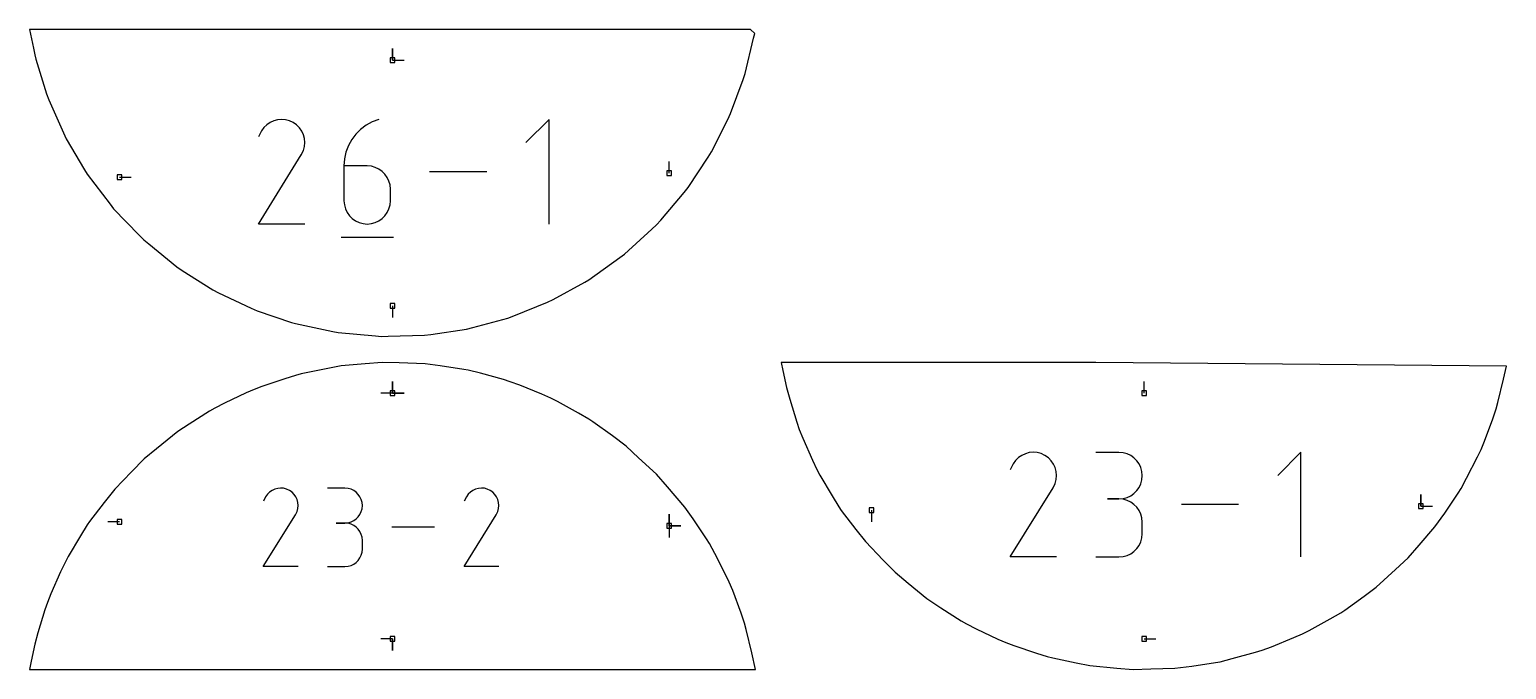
# Model space of a CAD drawing. Extents: x 0 to 800, y 0 to 1000.
# Drawn here: x 251.6 to 432.2, y 234.8 to 312.9 of the extents above; entities that cross this region are included whole.
import ezdxf

# ---------------------------------------------------------------- set-up
doc = ezdxf.new("R2010")
doc.units = 0

msp = doc.modelspace()

# ---------------------------------------------------------------- linework, layer by layer
at = {"layer": 'annotation', "color": 1}
for p, q in [((295.980382, 309.167824), (295.980382, 310.596574)), ((295.980382, 309.167824), (295.980382, 310.596574)), ((295.980382, 310.596574), (295.980382, 309.167824)), ((295.980382, 309.167824), (297.409132, 309.167824)), ((281.020706, 301.578483), (280.617582, 301.300499)), ((281.461331, 301.781566), (281.020706, 301.578483)), ((281.928664, 301.906944), (281.461331, 301.781566)), ((282.411914, 301.951813), (281.928664, 301.906944)), ((282.90029, 301.913371), (282.411914, 301.951813)), ((283.382999, 301.788813), (282.90029, 301.913371)), ((283.849251, 301.575337), (283.382999, 301.788813)), ((284.266263, 301.279218), (283.849251, 301.575337)), ((283.849251, 301.575337), (283.849251, 301.575337)), ((293.505626, 301.647298), (292.75959, 301.23658)), ((294.318628, 301.952125), (293.505626, 301.647298)), ((294.318628, 301.952125), (294.318628, 301.952125)), ((315.146056, 301.952125), (312.304895, 299.110163)), ((315.146056, 289.172114), (315.146056, 301.952125)), ((279.967, 300.53104), (279.594323, 299.816142)), ((280.262749, 300.950417), (279.967, 300.53104)), ((280.617582, 301.300499), (280.262749, 300.950417)), ((284.61493, 300.923878), (284.266263, 301.279218)), ((284.892152, 300.520206), (284.61493, 300.923878)), ((285.094829, 300.079093), (284.892152, 300.520206)), ((285.219861, 299.61143), (285.094829, 300.079093)), ((291.499048, 300.138632), (290.99986, 299.471982)), ((292.088178, 300.730261), (291.499048, 300.138632)), ((292.75959, 301.23658), (292.088178, 300.730261)), ((284.881526, 297.693086), (285.098079, 298.158044)), ((285.098079, 298.158044), (285.224586, 298.640015)), ((285.264147, 299.128107), (285.219861, 299.61143)), ((285.224586, 298.640015), (285.264147, 299.128107)), ((290.301941, 297.954784), (290.118526, 297.124816)), ((290.598272, 298.740603), (290.301941, 297.954784)), ((290.99986, 299.471982), (290.598272, 298.740603)), ((279.586308, 289.17201), (284.831034, 297.615345)), ((284.831034, 297.615345), (284.837304, 297.623103)), ((284.831034, 297.615345), (284.831034, 297.615345)), ((284.837304, 297.623103), (284.843316, 297.630927)), ((284.843316, 297.630927), (284.849111, 297.638884)), ((284.849111, 297.638884), (284.854728, 297.647038)), ((284.854728, 297.647038), (284.860206, 297.655456)), ((284.860206, 297.655456), (284.865586, 297.664204)), ((284.865586, 297.664204), (284.870906, 297.673347)), ((284.870906, 297.673347), (284.876206, 297.682953)), ((284.876206, 297.682953), (284.881526, 297.693086)), ((284.881526, 297.693086), (284.881526, 297.693086)), ((290.118526, 297.124816), (290.055686, 296.260989)), ((290.055686, 296.260989), (290.055686, 292.013274)), ((292.89364, 296.260989), (290.055686, 296.260989)), ((293.404053, 296.215439), (292.89364, 296.260989)), ((293.884334, 296.08407), (293.404053, 296.215439)), ((329.809989, 295.365798), (329.809989, 296.794548)), ((262.627026, 294.889548), (264.055776, 294.889548)), ((294.326495, 295.874806), (293.884334, 296.08407)), ((294.722547, 295.595567), (294.326495, 295.874806)), ((295.064502, 295.254277), (294.722547, 295.595567)), ((295.344373, 294.858857), (295.064502, 295.254277)), ((295.554171, 294.417229), (295.344373, 294.858857)), ((295.685907, 293.937317), (295.554171, 294.417229)), ((307.513193, 295.562119), (300.525301, 295.562119)), ((295.731595, 293.427041), (295.685907, 293.937317)), ((295.731595, 292.013274), (295.731595, 293.427041)), ((295.731595, 293.427041), (295.731595, 293.427041)), ((290.055686, 292.013274), (290.055686, 292.013274)), ((290.055686, 292.013274), (290.101505, 291.502751)), ((290.101505, 291.502751), (290.233572, 291.022175)), ((290.233572, 291.022175), (290.443798, 290.579588)), ((295.344373, 290.579588), (295.554171, 291.022175)), ((295.554171, 291.022175), (295.685907, 291.502751)), ((295.685907, 291.502751), (295.731595, 292.013274)), ((285.262217, 289.17201), (279.586308, 289.17201)), ((290.443798, 290.579588), (290.724098, 290.183031)), ((290.724098, 290.183031), (291.066383, 289.840543)), ((291.066383, 289.840543), (291.462567, 289.560167)), ((291.462567, 289.560167), (291.904563, 289.349942)), ((291.904563, 289.349942), (292.384283, 289.217911)), ((292.384283, 289.217911), (292.89364, 289.172114)), ((292.89364, 289.172114), (293.404053, 289.217911)), ((292.89364, 289.172114), (292.89364, 289.172114)), ((293.404053, 289.217911), (293.884334, 289.349942)), ((293.884334, 289.349942), (294.326495, 289.560167)), ((294.326495, 289.560167), (294.722547, 289.840543)), ((294.722547, 289.840543), (295.064502, 290.183031)), ((295.064502, 290.183031), (295.344373, 290.579588)), ((289.700241, 287.574612), (296.090246, 287.574612)), ((295.980382, 279.182974), (295.980382, 277.754224)), ((295.980382, 268.511581), (295.980382, 269.940331)), ((295.980382, 268.511581), (295.980382, 269.940331)), ((295.980382, 269.940331), (295.980382, 268.511581)), ((295.980382, 268.511581), (295.980382, 269.940331)), ((295.980382, 269.940331), (295.980382, 268.511581)), ((387.896586, 268.511128), (387.896586, 269.939878)), ((295.980382, 268.511581), (294.551632, 268.511581)), ((295.980382, 268.511581), (297.409132, 268.511581)), ((295.980382, 268.511581), (297.409132, 268.511581)), ((297.409132, 268.511581), (295.980382, 268.511581)), ((372.178953, 260.293223), (371.883204, 259.873847)), ((372.533786, 260.643306), (372.178953, 260.293223)), ((372.93691, 260.92129), (372.533786, 260.643306)), ((373.377535, 261.124372), (372.93691, 260.92129)), ((373.844868, 261.24975), (373.377535, 261.124372)), ((374.328118, 261.29462), (373.844868, 261.24975)), ((374.816494, 261.256177), (374.328118, 261.29462)), ((375.299203, 261.13162), (374.816494, 261.256177)), ((375.765455, 260.918143), (375.299203, 261.13162)), ((376.182467, 260.622025), (375.765455, 260.918143)), ((375.765455, 260.918143), (375.765455, 260.918143)), ((376.531134, 260.266684), (376.182467, 260.622025)), ((376.808356, 259.863012), (376.531134, 260.266684)), ((384.809844, 261.280104), (381.97189, 261.280104)), ((385.320257, 261.234291), (384.809844, 261.280104)), ((385.800538, 261.102263), (385.320257, 261.234291)), ((386.242699, 260.89214), (385.800538, 261.102263)), ((386.638751, 260.612044), (386.242699, 260.89214)), ((386.980706, 260.270094), (386.638751, 260.612044)), ((387.260577, 259.874411), (386.980706, 260.270094)), ((407.06226, 261.294931), (404.221099, 258.45297)), ((407.06226, 248.51492), (407.06226, 261.294931)), ((371.883204, 259.873847), (371.510527, 259.158948)), ((377.011033, 259.421899), (376.808356, 259.863012)), ((377.136065, 258.954236), (377.011033, 259.421899)), ((377.180351, 258.470913), (377.136065, 258.954236)), ((377.14079, 257.982821), (377.180351, 258.470913)), ((387.470375, 259.433113), (387.260577, 259.874411)), ((387.602111, 258.954322), (387.470375, 259.433113)), ((387.647799, 258.446157), (387.602111, 258.954322)), ((387.602111, 257.935607), (387.647799, 258.446157)), ((387.647799, 258.446157), (387.647799, 258.446157)), ((280.967768, 256.435271), (280.701643, 256.172709)), ((281.270111, 256.643759), (280.967768, 256.435271)), ((281.60058, 256.796071), (281.270111, 256.643759)), ((281.95108, 256.890104), (281.60058, 256.796071)), ((282.313517, 256.923756), (281.95108, 256.890104)), ((282.679799, 256.894924), (282.313517, 256.923756)), ((283.041831, 256.801506), (282.679799, 256.894924)), ((283.39152, 256.641399), (283.041831, 256.801506)), ((283.704279, 256.41931), (283.39152, 256.641399)), ((283.39152, 256.641399), (283.39152, 256.641399)), ((290.174812, 256.91287), (288.046346, 256.91287)), ((290.557621, 256.878509), (290.174812, 256.91287)), ((290.917832, 256.779488), (290.557621, 256.878509)), ((291.249452, 256.621897), (290.917832, 256.779488)), ((291.546491, 256.411825), (291.249452, 256.621897)), ((305.507131, 256.435271), (305.241006, 256.172709)), ((305.809474, 256.643759), (305.507131, 256.435271)), ((306.139943, 256.796071), (305.809474, 256.643759)), ((306.490443, 256.890104), (306.139943, 256.796071)), ((306.85288, 256.923756), (306.490443, 256.890104)), ((307.219162, 256.894924), (306.85288, 256.923756)), ((307.581194, 256.801506), (307.219162, 256.894924)), ((307.930883, 256.641399), (307.581194, 256.801506)), ((308.243642, 256.41931), (307.930883, 256.641399)), ((307.930883, 256.641399), (307.930883, 256.641399)), ((371.502512, 248.514816), (376.747238, 256.958151)), ((376.747238, 256.958151), (376.753508, 256.965909)), ((376.747238, 256.958151), (376.747238, 256.958151)), ((376.753508, 256.965909), (376.75952, 256.973734)), ((376.75952, 256.973734), (376.765315, 256.98169)), ((376.765315, 256.98169), (376.770932, 256.989844)), ((376.770932, 256.989844), (376.77641, 256.998262)), ((376.77641, 256.998262), (376.78179, 257.00701)), ((376.78179, 257.00701), (376.78711, 257.016154)), ((376.78711, 257.016154), (376.79241, 257.025759)), ((376.79241, 257.025759), (376.79773, 257.035892)), ((376.79773, 257.035892), (377.014283, 257.500851)), ((376.79773, 257.035892), (376.79773, 257.035892)), ((377.014283, 257.500851), (377.14079, 257.982821)), ((386.638751, 256.272959), (386.980706, 256.61558)), ((386.980706, 256.61558), (387.260577, 257.012264)), ((387.260577, 257.012264), (387.470375, 257.454958)), ((387.470375, 257.454958), (387.602111, 257.935607)), ((280.479831, 255.858177), (280.200324, 255.322003)), ((280.701643, 256.172709), (280.479831, 255.858177)), ((283.965779, 256.152805), (283.704279, 256.41931)), ((284.173696, 255.850051), (283.965779, 256.152805)), ((284.325703, 255.519216), (284.173696, 255.850051)), ((284.419477, 255.168469), (284.325703, 255.519216)), ((284.452691, 254.805977), (284.419477, 255.168469)), ((284.423021, 254.439908), (284.452691, 254.805977)), ((291.802958, 256.155362), (291.546491, 256.411825)), ((292.012861, 255.8586), (291.802958, 256.155362)), ((292.170209, 255.527626), (292.012861, 255.8586)), ((292.269012, 255.168533), (292.170209, 255.527626)), ((292.303277, 254.78741), (292.269012, 255.168533)), ((292.269012, 254.404497), (292.303277, 254.78741)), ((292.303277, 254.78741), (292.303277, 254.78741)), ((305.019195, 255.858177), (304.739687, 255.322003)), ((305.241006, 256.172709), (305.019195, 255.858177)), ((308.505142, 256.152805), (308.243642, 256.41931)), ((308.713059, 255.850051), (308.505142, 256.152805)), ((308.865067, 255.519216), (308.713059, 255.850051)), ((308.95884, 255.168469), (308.865067, 255.519216)), ((308.992055, 254.805977), (308.95884, 255.168469)), ((308.962384, 254.439908), (308.992055, 254.805977)), ((384.809844, 255.604196), (383.388864, 255.604196)), ((383.388864, 255.604196), (384.809844, 255.604196)), ((384.809844, 255.604196), (385.320257, 255.65002)), ((385.320257, 255.558382), (384.809844, 255.604196)), ((384.809844, 255.604196), (384.809844, 255.604196)), ((385.320257, 255.65002), (385.800538, 255.782125)), ((385.800538, 255.426354), (385.320257, 255.558382)), ((385.800538, 255.782125), (386.242699, 255.992456)), ((386.242699, 255.216232), (385.800538, 255.426354)), ((386.242699, 255.992456), (386.638751, 256.272959)), ((386.638751, 254.936136), (386.242699, 255.216232)), ((386.980706, 254.594186), (386.638751, 254.936136)), ((399.429397, 254.904926), (392.441505, 254.904926)), ((421.726193, 254.708831), (421.726193, 256.137581)), ((421.726193, 254.708831), (421.726193, 256.137581)), ((421.726193, 256.137581), (421.726193, 254.708831)), ((421.726193, 254.708831), (423.154943, 254.708831)), ((280.194313, 247.338904), (284.127857, 253.671405)), ((284.127857, 253.671405), (284.132559, 253.677224)), ((284.127857, 253.671405), (284.127857, 253.671405)), ((284.132559, 253.677224), (284.137069, 253.683092)), ((284.137069, 253.683092), (284.141415, 253.689059)), ((284.141415, 253.689059), (284.145627, 253.695175)), ((284.145627, 253.695175), (284.149736, 253.701488)), ((284.149736, 253.701488), (284.153771, 253.708049)), ((284.153771, 253.708049), (284.157761, 253.714907)), ((284.157761, 253.714907), (284.161736, 253.722111)), ((284.161736, 253.722111), (284.165726, 253.729711)), ((284.165726, 253.729711), (284.328141, 254.07843)), ((284.165726, 253.729711), (284.165726, 253.729711)), ((284.328141, 254.07843), (284.423021, 254.439908)), ((290.917832, 252.789386), (291.249452, 252.947134)), ((291.249452, 252.947134), (291.546491, 253.157511)), ((291.546491, 253.157511), (291.802958, 253.414476)), ((291.802958, 253.414476), (292.012861, 253.71199)), ((292.012861, 253.71199), (292.170209, 254.04401)), ((292.170209, 254.04401), (292.269012, 254.404497)), ((304.733676, 247.338904), (308.66722, 253.671405)), ((308.66722, 253.671405), (308.671922, 253.677224)), ((308.66722, 253.671405), (308.66722, 253.671405)), ((308.671922, 253.677224), (308.676432, 253.683092)), ((308.676432, 253.683092), (308.680778, 253.689059)), ((308.680778, 253.689059), (308.684991, 253.695175)), ((308.684991, 253.695175), (308.689099, 253.701488)), ((308.689099, 253.701488), (308.693134, 253.708049)), ((308.693134, 253.708049), (308.697124, 253.714907)), ((308.697124, 253.714907), (308.701099, 253.722111)), ((308.701099, 253.722111), (308.705089, 253.729711)), ((308.705089, 253.729711), (308.867504, 254.07843)), ((308.705089, 253.729711), (308.705089, 253.729711)), ((308.867504, 254.07843), (308.962384, 254.439908)), ((329.809989, 252.327581), (329.809989, 253.756331)), ((329.809989, 252.327581), (329.809989, 253.756331)), ((329.809989, 253.756331), (329.809989, 252.327581)), ((329.809989, 252.327581), (329.809989, 253.756331)), ((329.809989, 253.756331), (329.809989, 252.327581)), ((354.54323, 254.232581), (354.54323, 252.803831)), ((387.260577, 254.198502), (386.980706, 254.594186)), ((387.470375, 253.757204), (387.260577, 254.198502)), ((387.602111, 253.278413), (387.470375, 253.757204)), ((387.647799, 252.770249), (387.602111, 253.278413)), ((262.627026, 252.803831), (261.198276, 252.803831)), ((290.174812, 252.655938), (289.109076, 252.655938)), ((289.109076, 252.655938), (290.174812, 252.655938)), ((290.174812, 252.655938), (290.557621, 252.690307)), ((290.557621, 252.621578), (290.174812, 252.655938)), ((290.174812, 252.655938), (290.174812, 252.655938)), ((290.557621, 252.690307), (290.917832, 252.789386)), ((290.917832, 252.522557), (290.557621, 252.621578)), ((291.249452, 252.364965), (290.917832, 252.522557)), ((291.546491, 252.154893), (291.249452, 252.364965)), ((291.802958, 251.898431), (291.546491, 252.154893)), ((292.012861, 251.601668), (291.802958, 251.898431)), ((292.170209, 251.270695), (292.012861, 251.601668)), ((292.269012, 250.911602), (292.170209, 251.270695)), ((301.139476, 252.131486), (295.898557, 252.131486)), ((329.809989, 252.327581), (331.238739, 252.327581)), ((329.809989, 252.327581), (331.238739, 252.327581)), ((331.238739, 252.327581), (329.809989, 252.327581)), ((329.809989, 252.327581), (329.809989, 250.898831)), ((387.602111, 250.840892), (387.647799, 251.349268)), ((387.647799, 251.349268), (387.647799, 252.770249)), ((387.647799, 252.770249), (387.647799, 252.770249)), ((292.303277, 250.530478), (292.269012, 250.911602)), ((292.269012, 249.083461), (292.303277, 249.464742)), ((292.303277, 249.464742), (292.303277, 250.530478)), ((292.303277, 250.530478), (292.303277, 250.530478)), ((386.638751, 249.183117), (386.980706, 249.525001)), ((386.980706, 249.525001), (387.260577, 249.920658)), ((387.260577, 249.920658), (387.470375, 250.361989)), ((387.470375, 250.361989), (387.602111, 250.840892)), ((290.557621, 247.373623), (290.917832, 247.472594)), ((290.917832, 247.472594), (291.249452, 247.630121)), ((291.249452, 247.630121), (291.546491, 247.840129)), ((291.546491, 247.840129), (291.802958, 248.096542)), ((291.802958, 248.096542), (292.012861, 248.393285)), ((292.012861, 248.393285), (292.170209, 248.724283)), ((292.170209, 248.724283), (292.269012, 249.083461)), ((377.178421, 248.514816), (371.502512, 248.514816)), ((381.97189, 248.515321), (384.809844, 248.515321)), ((384.809844, 248.515321), (385.320257, 248.561108)), ((384.809844, 248.515321), (384.809844, 248.515321)), ((385.320257, 248.561108), (385.800538, 248.69307)), ((385.800538, 248.69307), (386.242699, 248.903107)), ((386.242699, 248.903107), (386.638751, 249.183117)), ((284.451244, 247.338904), (280.194313, 247.338904)), ((288.046346, 247.339282), (290.174812, 247.339282)), ((290.174812, 247.339282), (290.557621, 247.373623)), ((290.174812, 247.339282), (290.174812, 247.339282)), ((308.990607, 247.338904), (304.733676, 247.338904)), ((295.980382, 238.525283), (294.551632, 238.525283)), ((295.980382, 238.525283), (295.980382, 237.096533)), ((295.980382, 238.525283), (295.980382, 237.096533)), ((295.980382, 237.096533), (295.980382, 238.525283)), ((387.896586, 238.524831), (389.325336, 238.524831))]:
    msp.add_line(p, q, dxfattribs=at)
at = {"layer": 'boundary', "color": 5}
for p, q in [((339.759353, 312.915931), (251.60978, 312.915931)), ((251.60978, 312.915931), (252.078806, 310.628876)), ((340.27076, 312.455868), (339.759353, 312.915931)), ((340.139158, 311.860844), (340.27076, 312.455868)), ((252.078806, 310.628876), (252.239345, 309.846058)), ((339.099723, 307.559375), (340.139158, 311.860844)), ((252.239345, 309.846058), (252.38766, 309.316458)), ((252.38766, 309.316458), (253.680095, 305.084119)), ((338.860195, 306.809056), (339.099723, 307.559375)), ((337.319307, 302.660715), (338.860195, 306.809056)), ((253.680095, 305.084119), (253.957931, 304.347125)), ((253.957931, 304.347125), (255.741863, 300.297356)), ((334.983191, 298.002025), (337.0039, 301.939001)), ((337.0039, 301.939001), (337.319307, 302.660715)), ((255.741863, 300.297356), (256.094005, 299.592836)), ((256.094005, 299.592836), (258.344393, 295.782479)), ((334.595248, 297.316566), (334.983191, 298.002025)), ((332.123085, 293.646217), (334.595248, 297.316566)), ((258.344393, 295.782479), (258.657122, 295.276824)), ((258.657122, 295.276824), (261.452368, 291.600451)), ((328.777796, 289.652085), (331.666718, 293.00428)), ((331.666718, 293.00428), (332.123085, 293.646217)), ((261.452368, 291.600451), (261.892374, 291.038933)), ((261.892374, 291.038933), (265.023606, 287.807692)), ((327.679817, 288.525463), (328.257843, 289.060475)), ((328.257843, 289.060475), (328.777796, 289.652085)), ((265.023606, 287.807692), (265.573325, 287.243632)), ((265.573325, 287.243632), (266.178126, 286.739085)), ((324.334335, 285.472355), (327.679817, 288.525463)), ((266.178126, 286.739085), (269.614457, 283.950775)), ((323.784728, 285.065733), (324.334335, 285.472355)), ((269.614457, 283.950775), (270.267931, 283.511089)), ((270.267931, 283.511089), (274.009928, 281.148769)), ((320.002437, 282.364111), (323.784728, 285.065733)), ((315.638641, 279.943933), (319.51401, 282.080427)), ((319.51401, 282.080427), (320.002437, 282.364111)), ((274.009928, 281.148769), (274.705148, 280.778603)), ((274.705148, 280.778603), (278.700277, 278.87545)), ((314.925287, 279.610048), (315.638641, 279.943933)), ((278.700277, 278.87545), (279.429873, 278.57873)), ((279.429873, 278.57873), (283.622052, 277.161447)), ((310.824432, 277.946912), (314.925287, 279.610048)), ((283.622052, 277.161447), (284.118959, 277.007328)), ((284.118959, 277.007328), (288.708671, 276.0298)), ((300.668407, 275.687411), (305.045183, 276.340788)), ((305.045183, 276.340788), (305.81175, 276.521696)), ((305.81175, 276.521696), (310.080529, 277.688144)), ((310.080529, 277.688144), (310.824432, 277.946912)), ((288.708671, 276.0298), (289.336286, 275.909115)), ((289.336286, 275.909115), (293.89133, 275.495653)), ((293.89133, 275.495653), (294.646882, 275.435691)), ((294.646882, 275.435691), (295.463969, 275.455148)), ((295.463969, 275.455148), (299.887302, 275.586282)), ((299.887302, 275.586282), (300.668407, 275.687411)), ((287.674952, 271.464351), (284.805422, 270.860334)), ((289.726063, 271.83813), (287.674952, 271.464351)), ((292.646891, 272.098513), (289.726063, 271.83813)), ((294.725562, 272.259416), (292.646891, 272.098513)), ((296.80976, 272.205733), (294.725562, 272.259416)), ((299.976198, 272.099242), (296.80976, 272.205733)), ((301.808517, 271.851142), (299.976198, 272.099242)), ((304.70879, 271.418182), (301.808517, 271.851142)), ((305.249421, 271.312041), (304.70879, 271.418182)), ((306.737938, 270.939307), (305.249421, 271.312041)), ((309.566647, 270.16636), (306.737938, 270.939307)), ((381.980504, 272.259415), (343.525984, 272.259415)), ((343.525984, 272.259415), (343.730593, 271.261707)), ((343.730593, 271.261707), (344.155549, 269.189543)), ((432.186964, 271.799352), (381.980504, 272.259415)), ((431.838606, 270.22429), (432.186964, 271.799352)), ((280.025666, 269.338472), (279.068141, 268.97803)), ((282.803616, 270.277635), (280.025666, 269.338472)), ((284.118959, 270.685599), (282.803616, 270.277635)), ((284.805422, 270.860334), (284.118959, 270.685599)), ((310.392528, 269.906682), (309.566647, 270.16636)), ((311.535803, 269.481385), (310.392528, 269.906682)), ((314.253237, 268.379307), (311.535803, 269.481385)), ((344.155549, 269.189543), (344.548148, 267.78766)), ((431.149824, 267.373919), (431.838606, 270.22429)), ((275.447008, 267.291911), (274.254732, 266.685074)), ((278.094383, 268.553037), (275.447008, 267.291911)), ((279.068141, 268.97803), (278.094383, 268.553037)), ((315.333318, 267.902905), (314.253237, 268.379307)), ((316.141526, 267.495493), (315.333318, 267.902905)), ((318.709542, 266.079744), (316.141526, 267.495493)), ((344.548148, 267.78766), (345.404581, 264.983098)), ((430.934633, 266.61686), (431.149824, 267.373919)), ((273.60672, 266.312061), (271.127084, 264.746669)), ((274.254732, 266.685074), (273.60672, 266.312061)), ((320.002437, 265.328816), (318.709542, 266.079744)), ((430.515778, 265.387779), (430.934633, 266.61686)), ((269.746303, 263.838905), (267.120212, 261.735118)), ((271.127084, 264.746669), (269.746303, 263.838905)), ((320.496949, 265.006457), (320.002437, 265.328816)), ((322.879493, 263.296923), (320.496949, 265.006457)), ((345.404581, 264.983098), (345.7127, 264.09034)), ((345.7127, 264.09034), (346.140029, 263.032232)), ((429.494708, 262.638879), (430.515778, 265.387779)), ((324.547069, 262.045542), (322.879493, 263.296923)), ((326.077138, 260.629334), (324.547069, 262.045542)), ((346.140029, 263.032232), (347.322152, 260.34865)), ((429.078142, 261.618859), (429.494708, 262.638879)), ((265.606146, 260.479496), (264.064129, 258.906452)), ((267.120212, 261.735118), (265.606146, 260.479496)), ((328.26821, 258.621794), (326.077138, 260.629334)), ((347.322152, 260.34865), (347.862014, 259.2111)), ((427.320782, 258.11962), (428.659807, 260.72846)), ((428.659807, 260.72846), (429.078142, 261.618859)), ((264.064129, 258.906452), (262.021554, 256.802426)), ((329.617115, 257.083978), (328.26821, 258.621794)), ((347.862014, 259.2111), (348.254295, 258.483742)), ((348.254295, 258.483742), (349.745516, 255.958807)), ((262.021554, 256.802426), (260.727653, 255.167623)), ((331.748839, 254.583005), (329.617115, 257.083978)), ((426.293875, 256.305171), (426.643552, 256.875514)), ((426.643552, 256.875514), (427.320782, 258.11962)), ((260.727653, 255.167623), (258.948264, 252.836782)), ((349.745516, 255.958807), (350.573326, 254.620308)), ((350.573326, 254.620308), (350.864468, 254.199629)), ((424.655695, 253.873011), (426.293875, 256.305171)), ((258.948264, 252.836782), (258.657121, 252.416103)), ((332.739491, 253.1634), (331.748839, 254.583005)), ((334.377671, 250.731241), (332.739491, 253.1634)), ((350.864468, 254.199629), (352.643857, 251.868789)), ((423.447665, 252.173767), (424.655695, 253.873011)), ((257.829312, 251.077604), (256.338091, 248.552669)), ((258.657121, 252.416103), (257.829312, 251.077604)), ((352.643857, 251.868789), (353.808578, 250.382418)), ((421.533319, 249.952434), (423.447665, 252.173767)), ((334.727348, 250.160898), (334.377671, 250.731241)), ((335.404578, 248.916792), (334.727348, 250.160898)), ((353.808578, 250.382418), (355.980333, 248.129959)), ((420.156973, 248.386405), (421.533319, 249.952434)), ((255.94581, 247.825312), (255.405948, 246.687762)), ((256.338091, 248.552669), (255.94581, 247.825312)), ((336.743602, 246.307952), (335.404578, 248.916792)), ((355.980333, 248.129959), (357.435471, 246.636861)), ((418.626904, 246.970198), (420.156973, 248.386405)), ((255.405948, 246.687762), (254.223825, 244.00418)), ((337.161938, 245.417552), (336.743602, 246.307952)), ((357.435471, 246.636861), (359.036416, 245.301294)), ((416.250539, 244.815839), (418.626904, 246.970198)), ((254.223825, 244.00418), (253.796496, 242.946072)), ((337.578504, 244.397533), (337.161938, 245.417552)), ((338.599574, 241.648632), (337.578504, 244.397533)), ((359.036416, 245.301294), (361.313502, 243.453619)), ((414.795697, 243.739489), (416.250539, 244.815839)), ((253.488377, 242.053314), (252.631944, 239.248752)), ((253.796496, 242.946072), (253.488377, 242.053314)), ((361.313502, 243.453619), (363.043288, 242.289743)), ((363.043288, 242.289743), (365.522924, 240.72435)), ((411.918641, 241.707596), (412.413153, 242.029955)), ((412.413153, 242.029955), (414.795697, 243.739489)), ((339.018429, 240.419552), (338.599574, 241.648632)), ((339.23362, 239.662492), (339.018429, 240.419552)), ((365.522924, 240.72435), (366.170937, 240.351338)), ((366.170937, 240.351338), (367.363213, 239.7445)), ((408.05773, 239.540918), (410.625746, 240.956667)), ((410.625746, 240.956667), (411.918641, 241.707596)), ((252.631944, 239.248752), (252.239345, 237.846868)), ((339.922402, 236.812121), (339.23362, 239.662492)), ((367.363213, 239.7445), (370.010587, 238.483375)), ((370.010587, 238.483375), (370.984345, 238.058382)), ((403.452007, 237.555027), (406.169441, 238.657105)), ((406.169441, 238.657105), (407.249522, 239.133507)), ((407.249522, 239.133507), (408.05773, 239.540918)), ((252.239345, 237.846868), (251.814389, 235.774705)), ((340.350984, 234.776996), (339.922402, 236.812121)), ((370.984345, 238.058382), (371.94187, 237.697939)), ((371.94187, 237.697939), (374.71982, 236.758776)), ((374.71982, 236.758776), (376.035163, 236.350813)), ((398.654143, 236.097105), (401.482851, 236.870052)), ((401.482851, 236.870052), (402.308732, 237.129729)), ((402.308732, 237.129729), (403.452007, 237.555027)), ((251.814389, 235.774705), (251.60978, 234.776996)), ((251.60978, 234.776996), (290.0643, 234.776996)), ((290.0643, 234.776996), (340.350984, 234.776996)), ((376.035163, 236.350813), (376.721626, 236.176078)), ((376.721626, 236.176078), (379.591156, 235.572061)), ((379.591156, 235.572061), (381.25249, 235.2526)), ((381.25249, 235.2526), (384.563095, 234.937898)), ((384.563095, 234.937898), (386.563086, 234.779176)), ((386.563086, 234.779176), (388.725964, 234.830678)), ((388.725964, 234.830678), (391.657088, 234.917575)), ((391.657088, 234.917575), (393.724721, 235.185269)), ((393.724721, 235.185269), (396.624994, 235.618229)), ((396.624994, 235.618229), (397.165625, 235.72437)), ((397.165625, 235.72437), (398.654143, 236.097105))]:
    msp.add_line(p, q, dxfattribs=at)
at = {"layer": 'hole', "color": 5}
for p, q in [((296.266132, 309.453574), (295.694632, 309.453574)), ((295.694632, 309.453574), (295.694632, 308.882074)), ((295.694632, 308.882074), (296.266132, 308.882074)), ((296.266132, 308.882074), (296.266132, 309.453574)), ((262.912776, 295.175298), (262.341276, 295.175298)), ((262.341276, 295.175298), (262.341276, 294.603798)), ((262.341276, 294.603798), (262.912776, 294.603798)), ((262.912776, 294.603798), (262.912776, 295.175298)), ((330.095739, 295.651548), (329.524239, 295.651548)), ((329.524239, 295.651548), (329.524239, 295.080048)), ((329.524239, 295.080048), (330.095739, 295.080048)), ((330.095739, 295.080048), (330.095739, 295.651548)), ((296.266132, 279.468724), (295.694632, 279.468724)), ((295.694632, 279.468724), (295.694632, 278.897224)), ((295.694632, 278.897224), (296.266132, 278.897224)), ((296.266132, 278.897224), (296.266132, 279.468724)), ((296.266132, 268.797331), (295.694632, 268.797331)), ((295.694632, 268.797331), (295.694632, 268.225831)), ((295.694632, 268.225831), (296.266132, 268.225831)), ((296.266132, 268.225831), (296.266132, 268.797331)), ((388.182336, 268.796878), (387.610836, 268.796878)), ((387.610836, 268.796878), (387.610836, 268.225378)), ((387.610836, 268.225378), (388.182336, 268.225378)), ((388.182336, 268.225378), (388.182336, 268.796878)), ((422.011943, 254.994581), (421.440443, 254.994581)), ((421.440443, 254.994581), (421.440443, 254.423081)), ((422.011943, 254.423081), (422.011943, 254.994581)), ((262.912776, 253.089581), (262.341276, 253.089581)), ((262.341276, 253.089581), (262.341276, 252.518081)), ((262.912776, 252.518081), (262.912776, 253.089581)), ((354.82898, 254.518331), (354.25748, 254.518331)), ((354.25748, 254.518331), (354.25748, 253.946831)), ((354.25748, 253.946831), (354.82898, 253.946831)), ((354.82898, 253.946831), (354.82898, 254.518331)), ((421.440443, 254.423081), (422.011943, 254.423081)), ((262.341276, 252.518081), (262.912776, 252.518081)), ((330.095739, 252.613331), (329.524239, 252.613331)), ((329.524239, 252.613331), (329.524239, 252.041831)), ((329.524239, 252.041831), (330.095739, 252.041831)), ((330.095739, 252.041831), (330.095739, 252.613331)), ((296.266132, 238.811033), (295.694632, 238.811033)), ((295.694632, 238.811033), (295.694632, 238.239533)), ((296.266132, 238.239533), (296.266132, 238.811033)), ((388.182336, 238.810581), (387.610836, 238.810581)), ((387.610836, 238.810581), (387.610836, 238.239081)), ((388.182336, 238.239081), (388.182336, 238.810581)), ((295.694632, 238.239533), (296.266132, 238.239533)), ((387.610836, 238.239081), (388.182336, 238.239081))]:
    msp.add_line(p, q, dxfattribs=at)

doc.saveas('drawing.dxf')
